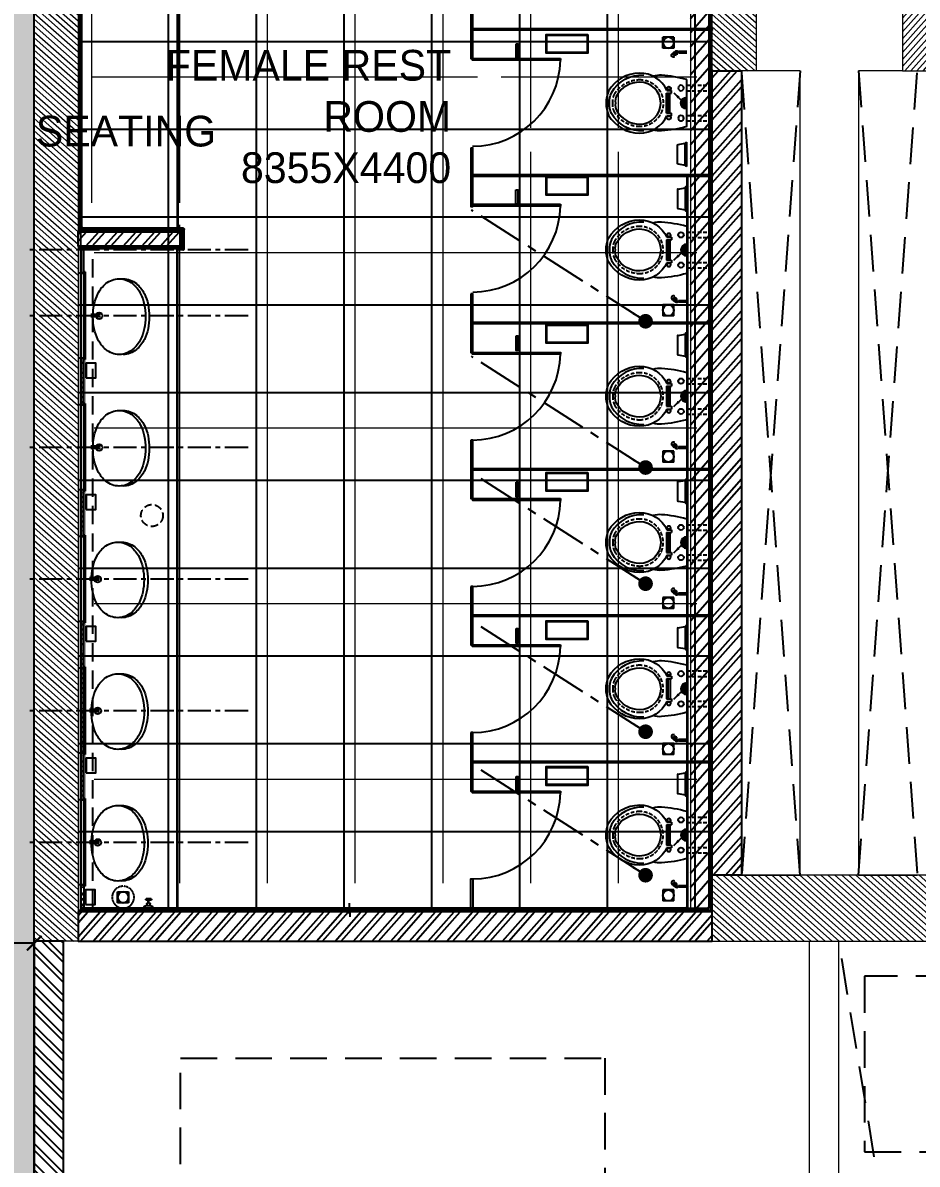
# Model space of a CAD drawing. Header units: millimetres. Extents: x 263321 to 4958806, y 33647 to 987811.
# Drawn here: x 2406674 to 2412787, y 472483 to 480286 of the extents above; entities that cross this region are included whole.
import ezdxf

# ---------------------------------------------------------------- set-up
doc = ezdxf.new("R2010")
doc.units = ezdxf.units.MM
doc.header["$PDMODE"] = 3
for name, pattern in [('( Hidden )', [0.375, 0.25, -0.125]), ('CENTER', [50.8, 31.75, -6.35, 6.35, -6.35]), ('HIDDEN', [0.375, 0.25, -0.125])]:
    doc.linetypes.add(name, pattern=pattern)
for name, color, linetype in [('A-PLAN-CL', 8, 'CENTER'), ('A-PLAN-GRANITE', 5, 'Continuous'), ('A-PLAN-HATCH2', 8, 'Continuous'), ('A-PLAN-HIDDEN', 1, 'HIDDEN'), ('A-PLAN-PLASTER', 67, 'Continuous'), ('A-PLAN-SANITARY FIXTURES', 35, 'Continuous'), ('A-PLAN-SLOPE', 250, 'Continuous'), ('A-PLAN-TILE', 32, 'Continuous'), ('A-PLAN-WALL', 6, 'Continuous'), ('A-PLAN-WALL HATCH', 8, 'Continuous'), ('CH - MAN', 8, 'Continuous'), ('FLOORING TOA', 7, 'Continuous'), ('PARTITION DIM.', 250, 'Continuous'), ('TEXT', 250, 'Continuous'), ('TOA-FC-MODULAR', 7, 'Continuous')]:
    doc.layers.add(name, color=color, linetype=linetype)
for name, color, linetype, lineweight in [('A-PLAN-COLUMN', 3, 'Continuous', 0), ('A-PLAN-RCC-HATCH', 8, 'Continuous', 13), ('A-PLAN-THIN', 251, 'Continuous', 15), ('Base 7th & 9th', 250, 'Continuous', 35), ('FC DIM', 7, 'Continuous', 0), ('SANITARY', 34, 'Continuous', 20), ('TOA-FL-TILE-4', 8, 'Continuous', 5)]:
    doc.layers.add(name, color=color, linetype=linetype, lineweight=lineweight)
doc.styles.add('ARIAL', font='arial.ttf')
doc.styles.get("Standard").update_dxf_attribs({"font": 'arial.ttf'})
doc.styles.add('TEXT @ 150', font='arial.ttf', dxfattribs={"height": 225})
doc.dimstyles.new('DIM @ 150', dxfattribs={"dimtxt": 225, "dimasz": 100, "dimexe": 1, "dimexo": 0, "dimgap": 0.5, "dimtad": 0, "dimdec": 0, "dimzin": 0, "dimdsep": 46, "dimtxsty": 'TEXT @ 150', "dimblk": 'ARCHTICK', "dimcen": -2, "dimclrd": 8, "dimclre": 8, "dimclrt": 7, "dimadec": 0, "dimazin": 0, "dimtfac": 1, "dimtdec": 0, "dimtofl": 0, "dimtmove": 0, "dimatfit": 3, "dimldrblk": 'OPEN90', "dimfxl": 1, "dimtolj": 1, "dimtzin": 0, "dimlwd": -1, "dimlwe": -1, "dimarcsym": 0})
doc.dimstyles.new('DIM40', dxfattribs={"dimtxt": 80, "dimasz": 20, "dimexe": 30, "dimexo": 25, "dimgap": 20, "dimtad": 1, "dimdec": 0, "dimzin": 0, "dimdsep": 46, "dimtxsty": 'Standard', "dimblk1": 'DOT', "dimblk2": 'DOT', "dimsah": 1, "dimcen": 0.09, "dimclrd": 1, "dimclre": 1, "dimclrt": 2, "dimadec": 0, "dimazin": 0, "dimtfac": 1, "dimtdec": 0, "dimtofl": 0, "dimtmove": 0, "dimatfit": 0, "dimldrblk": 'DOT', "dimfxl": 1, "dimtolj": 1, "dimtzin": 0, "dimarcsym": 0})

# ---------------------------------------------------------------- blocks, each defined once
blk = doc.blocks.new('PH')
at = {"layer": 'A-PLAN-SANITARY FIXTURES'}
for points in [[(142.5, 135.5), (142.5, 7.5), (-142.5, 7.5), (-142.5, 135.5)], [(137.5, 130.5), (137.5, 12.5), (-137.5, 12.5), (-137.5, 130.5)]]:
    blk.add_lwpolyline(points, close=True, dxfattribs=at)
blk = doc.blocks.new('AHU-3')
at = {"layer": 'A-PLAN-WALL HATCH'}
h = blk.add_hatch(dxfattribs=at)
h.set_pattern_fill('ANSI32', color=256, scale=10, angle=-90, style=0)
h.set_pattern_definition([(315, (-36049.69, -291334.46), (67.35192, 67.35192), []), (315, (-36049.69, -291379.36), (67.35192, 67.35192), [])])
h.paths.add_polyline_path([(-2549.7, 1790.5), (-2549.7, -2834.5), (-2349.7, -2834.5), (-2349.7, 1790.5)])
at = {"layer": 'A-PLAN-HIDDEN', "ltscale": 1000}
blk.add_line((3800.3, -3384.5), (2950.3, 1790.5), dxfattribs=at)
for points in [[(3725.3, 1549.9), (3125.3, 1549.9), (3125.3, 349.9), (3725.3, 349.9)], [(1350.3, 990.5), (1350.3, -1609.5), (-1549.7, -1609.5), (-1549.7, 990.5)]]:
    blk.add_lwpolyline(points, close=True, dxfattribs=at)
at = {"layer": 'A-PLAN-THIN'}
for p, q in [((2750.3, -2984.5), (2750.3, 1790.5)), ((2950.3, -2984.5), (2950.3, 1790.5))]:
    blk.add_line(p, q, dxfattribs=at)
at = {"layer": 'A-PLAN-WALL'}
blk.add_lwpolyline([(-2549.7, 1790.5), (-2549.7, -2834.5), (-2349.7, -2834.5), (-2349.7, 1790.5), (-2549.7, 1790.5)], dxfattribs=at)
blk = doc.blocks.new('A$C01672F36')
at = {"layer": 'A-PLAN-SANITARY FIXTURES'}
for p, q in [((332.3, 260.9), (398.3, 260.9)), ((332.3, 244.4), (398.3, 244.4))]:
    blk.add_line(p, q, dxfattribs=at)
at = {"layer": 'A-PLAN-SANITARY FIXTURES', "extrusion": (0, 0, -1)}
for centre, major_axis, start_param, end_param in [((225.3, 319.2), (151.5, 151.5), 4.387986, 4.802685), ((251.1, 319.2), (-151.5, 151.5), 5.958782, 6.373481), ((179.5, 374.1), (100.9, 100.9), 4.802685, 5.497787), ((205.4, 374.1), (100.9, 100.9), 4.802685, 5.497787), ((205.4, 374.1), (-100.9, 100.9), 0.785398, 1.4805), ((159.6, 319.2), (151.5, 151.5), 6.192889, 6.607589), ((299, 282.6), (209.7, 209.7), 4.129895, 4.387986), ((324.9, 282.6), (209.7, 209.7), 4.129895, 4.387986), ((85.8, 282.6), (-209.7, 209.7), 1.8952, 2.153291), ((416.4, 258.4), (294.5, 294.5), 3.926991, 4.129895), ((442.3, 258.4), (-294.5, 294.5), 5.497787, 5.700691), ((-31.6, 258.4), (294.5, 294.5), 0.582494, 0.785398), ((416.4, 258.4), (-294.5, 294.5), 5.294883, 5.497787), ((442.3, 258.4), (294.5, 294.5), 3.724087, 3.926991), ((-31.6, 258.4), (294.5, 294.5), 0.785398, 0.988302), ((299, 234.3), (209.7, 209.7), 3.465996, 3.724087), ((324.9, 234.3), (-209.7, 209.7), 5.036792, 5.294883), ((85.8, 234.3), (209.7, 209.7), 0.988302, 1.246393), ((225.3, 197.6), (151.5, 151.5), 3.051297, 3.465996), ((251.1, 197.6), (151.5, 151.5), 3.051297, 3.465996), ((159.6, 197.6), (-151.5, 151.5), 2.817189, 3.231889), ((179.5, 142.7), (100.9, 100.9), 2.356194, 3.051297), ((205.4, 142.7), (100.9, 100.9), 2.356194, 3.051297), ((179.5, 142.7), (-100.9, 100.9), 3.836216, 3.926991), ((205.4, 142.7), (-100.9, 100.9), 3.231889, 3.926991)]:
    blk.add_ellipse(centre, major_axis=major_axis, ratio=1, start_param=start_param, end_param=end_param, dxfattribs=at)
at = {"layer": 'A-PLAN-SANITARY FIXTURES'}
blk.add_ellipse((342.6, 252.7), major_axis=(-16, 16), ratio=1, dxfattribs=at)
blk = doc.blocks.new('MIR')
at = {"layer": 'A-PLAN-SANITARY FIXTURES'}
for p, q in [((-8, 590), (-48, 590)), ((-28, 10), (-28, 590)), ((-8, 10), (-48, 10))]:
    blk.add_line(p, q, dxfattribs=at)
at = {"layer": 'A-PLAN-SANITARY FIXTURES', "color": 86, "ltscale": 3}
for p, q in [((0, 600), (-8, 600)), ((-8, 600), (-8, 0)), ((0, 600), (0, 0)), ((0, 0), (-8, 0))]:
    blk.add_line(p, q, dxfattribs=at)
blk = doc.blocks.new('FT')
at = {"layer": 'A-PLAN-SANITARY FIXTURES'}
for p, q in [((37.5, 37.5), (-37.5, 37.5)), ((-37.5, 37.5), (-37.5, -37.5)), ((37.5, -37.5), (37.5, 37.5)), ((-37.5, -37.5), (37.5, -37.5))]:
    blk.add_line(p, q, dxfattribs=at)
at = {"layer": 'A-PLAN-SANITARY FIXTURES', "color": 1, "linetype": 'HIDDEN'}
blk.add_circle((0, 0), 75, dxfattribs=at)
at = {"layer": 'A-PLAN-SANITARY FIXTURES'}
blk.add_circle((0, 0), 37.5, dxfattribs=at)
blk = doc.blocks.new('A$C086B7908')
at = {"layer": 'A-PLAN-SANITARY FIXTURES'}
for p, q in [((0, 30), (4.8, 30)), ((0, -30), (0, 30)), ((16.8, 18), (16.8, -18)), ((16.8, 12), (26.4, 12)), ((38.1, 2.4), (55.7, 2.4)), ((38.4, 0), (38.4, 0)), ((55.7, 18.5), (55.7, -14.9)), ((62.9, 18.5), (62.9, -14.9)), ((4.8, -30), (0, -30)), ((26.4, -12), (16.8, -12)), ((38.1, -2.4), (55.7, -2.4))]:
    blk.add_line(p, q, dxfattribs=at)
for centre, radius, start, end in [((4.8, 18), 12, 0, 90), ((26.4, 0), 12, 0, 90), ((26.4, 0), 12, 270, 0), ((59.3, 18.5), 3.6, 0, 180), ((4.8, -18), 12, 270, 0), ((59.3, -14.9), 3.6, 180, 0)]:
    blk.add_arc(centre, radius, start, end, dxfattribs=at)
blk = doc.blocks.new('WC')
at = {"layer": 'A-PLAN-SANITARY FIXTURES', "color": 35}
for p, q in [((-64, 411.3), (-64, 288.3)), ((-59, 416.3), (-10, 424.7)), ((-10, 424.7), (-10, 274.8)), ((0, 433.3), (0, 266.3)), ((-59, 283.3), (-10, 274.8)), ((-162.6, -375), (-162.6, -450)), ((-87.6, -375), (-162.6, -375)), ((-87.6, -450), (-87.6, -375)), ((-56.5, -355), (-56.4, -344.5)), ((-56.5, -355), (0, -355)), ((-56.4, -344.5), (0, -344.5)), ((-87.6, -450), (-162.6, -450))]:
    blk.add_line(p, q, dxfattribs=at)
at = {"layer": 'A-PLAN-SANITARY FIXTURES'}
for p, q in [((0, 160.7), (0, -160.7)), ((-135.4, 87.3), (-103.3, 87.3)), ((-110.5, 92.1), (-134.3, 92.1)), ((-103.3, 87.3), (-103.3, 68.9)), ((-137.8, 68.9), (-103.3, 68.9)), ((-137.8, 68.9), (-137.8, -68.9)), ((-129.5, 68.9), (-129.5, -68.9)), ((-114.4, 68.9), (-114.4, -68.9)), ((-137.8, -68.9), (-103.3, -68.9)), ((-103.3, -68.9), (-103.3, -87.3)), ((-87.6, -70.4), (-20, -2.9)), ((-135.4, -87.3), (-103.3, -87.3)), ((-110.5, -92.1), (-134.3, -92.1))]:
    blk.add_line(p, q, dxfattribs=at)
at = {"layer": 'A-PLAN-SANITARY FIXTURES', "linetype": 'HIDDEN', "ltscale": 100}
for p, q in [((0, 121.7), (160.7, 121.7)), ((0, 85), (160.7, 85)), ((160.7, 121.7), (160.7, 85)), ((0, -85), (160.7, -85)), ((0, -121.7), (160.7, -121.7)), ((160.7, -85), (160.7, -121.7))]:
    blk.add_line(p, q, dxfattribs=at)
at = {"layer": 'A-PLAN-SANITARY FIXTURES'}
for points in [[(-550, 0, -0.12736), (-533.6, 81.5, -0.267926), (-321.6, 205.5, -0.291082), (-135.4, 87.3, -0.267926)], [(-292.7, 190, 0.282395), (-514.3, 71.3, 0.128205), (-528.2, 0, 0.128205), (-514.3, -71.3, 0.282395), (-292.7, -192.4)], [(0, 160.7, 0.051675), (-171.6, 190, 0.105989), (-229.1, 183.6, 0.06337)], [(-135.4, -87.3, -0.291082), (-321.6, -205.5, -0.267926), (-533.6, -81.5, -0.12736), (-550, 0, -0.12736)], [(0, -160.7, -0.051675), (-171.6, -190, -0.105989), (-229.1, -183.6, -0.06337)]]:
    blk.add_lwpolyline(points, format="xyb", dxfattribs=at)
at = {"layer": 'A-PLAN-SANITARY FIXTURES', "linetype": 'HIDDEN', "ltscale": 100}
blk.add_lwpolyline([(-505.2, 0, -0.129476), (-493.9, 60.6, -0.265771), (-321.5, 160.7, -1), (-321.5, -160.7, -0.265771), (-493.9, -60.6, -0.129476)], format="xyb", close=True, dxfattribs=at)
at = {"layer": 'A-PLAN-SANITARY FIXTURES'}
blk.add_lwpolyline([(-487.9, 0, -0.130858), (-478.6, 52.6, -0.264614), (-321.4, 143.5, -0.999609), (-321.4, -143.5, -0.264614), (-478.6, -52.6, -0.130858)], format="xyb", close=True, dxfattribs=at)
at = {"layer": 'A-PLAN-SANITARY FIXTURES', "const_width": 40}
blk.add_lwpolyline([(0, 20, 1), (0, -20, 1)], format="xyb", dxfattribs=at)
at = {"layer": 'A-PLAN-SANITARY FIXTURES'}
for centre in [(-39.3, 103.3), (-39.3, -103.3)]:
    blk.add_circle(centre, 18.4, dxfattribs=at)
at = {"layer": 'A-PLAN-SANITARY FIXTURES', "color": 35}
blk.add_circle((-125.1, -412.5), 37.5, dxfattribs=at)
for centre, radius, start, end in [((-59, 411.3), 5, 90, 180), ((0, 423.3), 10, 90.01201, 171.46923), ((-59, 288.3), 5, 180, 270), ((0, 276.3), 10, 188.53077, 269.98799), ((-90.9, -327.2), 13.4, 59.03852, 15.49678), ((-80.1, -336.9), 13.4, 80.60332, 25.70351), ((-69.4, -344.4), 13.4, 84.22203, 337.48366)]:
    blk.add_arc(centre, radius, start, end, dxfattribs=at)
at = {"layer": 'A-PLAN-SANITARY FIXTURES'}
for centre, radius, start, end in [((-122.4, 99), 13.8, 329.83099, 210.16901), ((0, 0), 40, 90.03581, 269.96419), ((-122.4, -99), 13.8, 149.83099, 30.16901)]:
    blk.add_arc(centre, radius, start, end, dxfattribs=at)
blk.add_solid([(-62.5, -31.2), (-48.4, -45.3), (-87.6, -70.4)], dxfattribs=at)
blk = doc.blocks.new('3')
at = {"layer": 'A-PLAN-SANITARY FIXTURES'}
blk.add_lwpolyline([(6494549.2, -2162401.7), (6494537.2, -2162401.7), (6494537.2, -2161801.7), (6494549.2, -2161801.7)], close=True, dxfattribs=at)
blk.add_arc((6494550.6, -2161800.4), 601.4, 180.11961, 268.72294, dxfattribs=at)
blk = doc.blocks.new('_DOT')
at = {"color": 0, "linetype": 'ByBlock'}
blk.add_line((-0.5, 0), (-1, 0), dxfattribs=at)
at = {"color": 0, "linetype": 'ByBlock', "const_width": 0.5}
blk.add_lwpolyline([(-0.25, 0, 1), (0.25, 0, 1)], format="xyb", close=True, dxfattribs=at)
blk = doc.blocks.new('_ArchTick')
at = {"color": 0, "linetype": 'ByBlock', "const_width": 0.15}
blk.add_lwpolyline([(-0.5, -0.5), (0.5, 0.5)], dxfattribs=at)
blk = doc.blocks.new('*D657')
at = {"layer": 'Defpoints', "color": 0, "transparency": 16777216}
for p in [(2404951.6, 474008.1), (2404951.6, 473994.7), (2406751.6, 474008.1)]:
    blk.add_point(p, dxfattribs=at)
at = {"layer": 'PARTITION DIM.', "color": 8, "transparency": 16777216}
for p, q in [((2404951.6, 474008.1), (2404951.6, 473993.7)), ((2404951.6, 473994.7), (2405490, 473994.7)), ((2406751.6, 473994.7), (2406213.2, 473994.7)), ((2406751.6, 474008.1), (2406751.6, 473993.7))]:
    blk.add_line(p, q, dxfattribs=at)
at = {"layer": 'PARTITION DIM.', "color": 8, "transparency": 16777216, "xscale": 100, "yscale": 100, "zscale": 100, "rotation": 180}
blk.add_blockref('_ArchTick', (2404951.6, 473994.7), dxfattribs=at)
at = {"layer": 'PARTITION DIM.', "color": 8, "transparency": 16777216, "xscale": 100, "yscale": 100, "zscale": 100}
blk.add_blockref('_ArchTick', (2406751.6, 473994.7), dxfattribs=at)
at = {"layer": 'PARTITION DIM.', "color": 7, "transparency": 16777216, "insert": (2405851.6, 473994.7), "char_height": 250, "attachment_point": 5}
blk.add_mtext('\\A1;1800', dxfattribs=at)
blk = doc.blocks.new('_Open90')
at = {"color": 0, "linetype": 'ByBlock'}
for p, q in [((0, 0), (-1, 0)), ((-0.5, 0.5), (0, 0)), ((0, 0), (-0.5, -0.5))]:
    blk.add_line(p, q, dxfattribs=at)

msp = doc.modelspace()

# ---------------------------------------------------------------- hatches: boundary and pattern name
at = {"layer": 'A-PLAN-GRANITE'}
h = msp.add_hatch(dxfattribs=at)
h.set_pattern_fill('ANSI33', color=256, scale=200, angle=273.47308, style=0)
h.set_pattern_definition([(318.473079, (3083616.814, 1041346.87), (33.1485942, 37.4322148), []), (318.473079, (3083618.956, 1041311.58), (33.1485942, 37.4322148), [25, -12.5])])
h.paths.add_polyline_path([(2407071.6, 477674.1), (2407091.6, 477674.1), (2407091.6, 477994.1), (2407071.6, 477994.1)])
h = msp.add_hatch(dxfattribs=at)
h.set_pattern_fill('ANSI33', color=256, scale=200, angle=273.47308, style=0)
h.set_pattern_definition([(318.473079, (3083671.336, 1040448.52), (33.1485942, 37.4322148), []), (318.473079, (3083673.48, 1040413.23), (33.1485942, 37.4322148), [25, -12.5])])
h.paths.add_polyline_path([(2407071.6, 476774.1), (2407091.6, 476774.1), (2407091.6, 477094.1), (2407071.6, 477094.1)])
h = msp.add_hatch(dxfattribs=at)
h.set_pattern_fill('ANSI33', color=256, scale=200, angle=273.47308, style=0)
h.set_pattern_definition([(318.473079, (3083787.224, 1038539.035), (33.1485942, 37.4322148), []), (318.473079, (3083789.366, 1038503.745), (33.1485942, 37.4322148), [25, -12.5])])
h.paths.add_polyline_path([(2407071.6, 474973.1), (2407091.6, 474973.1), (2407091.6, 476193.1), (2407071.6, 476193.1)])
h = msp.add_hatch(dxfattribs=at)
h.set_pattern_fill('ANSI33', color=256, scale=200, angle=273.47308, style=0)
h.set_pattern_definition([(228.473079, (3057977.57, 1037084.827), (-37.4322148, 33.1485942), []), (228.473079, (3057979.71, 1037049.537), (-37.4322148, 33.1485942), [25, -12.5])])
h.paths.add_polyline_path([(2407091.6, 474233.1), (2407071.6, 474233.1), (2407071.6, 474393.1), (2407091.6, 474393.1)])
at = {"layer": 'A-PLAN-HATCH2'}
h = msp.add_hatch(dxfattribs=at)
h.set_pattern_fill('ANSI31', color=256, scale=20, angle=-86.52692, style=0)
h.set_pattern_definition([(228.473079, (2723758.96, 697215.214), (-47.538913, 42.098715), [])])
h.paths.add_polyline_path([(2411386.6, 474208.1), (2411386.6, 481258.1), (2411236.6, 481258.1), (2411236.6, 474208.1)])
at = {"layer": 'A-PLAN-RCC-HATCH'}
h = msp.add_hatch(dxfattribs=at)
h.set_pattern_fill('ANSI31', color=256, scale=10, angle=93.47308, style=0)
h.set_pattern_definition([(138.473079, (2219731.536, 119408.15), (-21.0493573, -23.7694564), [])])
h.paths.add_polyline_path([(2407051.6, 474008.1), (2406751.6, 474008.1), (2406751.6, 483958.1), (2407051.6, 483958.1)])
h = msp.add_hatch(dxfattribs=at)
h.set_pattern_fill('ANSI31', color=256, scale=250, angle=93.47308, style=0)
h.set_pattern_definition([(138.473079, (2863239.39, 531221.337), (-20.7178714, -23.3951343), [])])
h.paths.add_polyline_path([(2411686.6, 481458.1), (2411686.6, 479958.1), (2411386.6, 479958.1), (2411386.6, 481458.1)])
h = msp.add_hatch(dxfattribs=at)
h.set_pattern_fill('ANSI31', color=256, scale=250, angle=93.47308, style=0)
h.set_pattern_definition([(48.473079, (2008734.834, 479360.592), (23.3951343, -20.7178714), [])])
h.paths.add_polyline_path([(2412686.6, 481458.1), (2412686.6, 479958.1), (2412986.6, 479958.1), (2412986.6, 481458.1)])
h = msp.add_hatch(dxfattribs=at)
h.set_pattern_fill('ANSI31', color=256, scale=10, angle=93.47308, style=0)
h.set_pattern_definition([(138.473079, (2212964.515, 243525.3), (-21.0493573, -23.7694564), [])])
h.paths.add_polyline_path([(2411386.6, 474008.1), (2412986.6, 474008.1), (2412986.6, 474458.1), (2411386.6, 474458.1)])
at = {"layer": 'A-PLAN-WALL HATCH'}
h = msp.add_hatch(dxfattribs=at)
h.set_pattern_fill('ANSI32', color=256, scale=10, angle=-86.52692, style=0)
h.set_pattern_definition([(228.47308, (2723758.96, 697215.21), (-71.30837, 63.148072), []), (228.47308, (2723761.68, 697170.39), (-71.30837, 63.148072), [])])
h.paths.add_polyline_path([(2411386.6, 474458.1), (2411386.6, 479958.1), (2411586.6, 479958.1), (2411586.6, 474458.1)])
h = msp.add_hatch(dxfattribs=at)
h.set_pattern_fill('ANSI32', color=256, scale=10, angle=-86.52692, style=0)
h.set_pattern_definition([(228.473079, (3360040.23, 1293067.08), (-71.308369, 63.148072), []), (228.473079, (3360042.95, 1293022.26), (-71.308369, 63.148072), [])])
h.paths.add_polyline_path([(2407051.6, 478758.1), (2407051.6, 478858.1), (2407751.6, 478858.1), (2407751.6, 478758.1)])
h = msp.add_hatch(dxfattribs=at)
h.set_pattern_fill('ANSI32', color=256, scale=10, angle=-86.52692, style=0)
h.set_pattern_definition([(228.473079, (2697538.85, 139881.1), (-71.30837, 63.148072), []), (228.473079, (2697541.57, 139836.28), (-71.30837, 63.148072), [])])
h.paths.add_polyline_path([(2411386.6, 474208.1), (2407051.6, 474208.1), (2407051.6, 474008.1), (2411386.6, 474008.1)])
at = {"layer": 'FLOORING TOA', "true_color": 0xc7c8ca}
h = msp.add_hatch(dxfattribs=at)
h.set_pattern_fill('EARTH', color=9, scale=120)
edge = h.paths.add_edge_path()
edge.add_line((2399150.3, 470683.1), (2406751.6, 470683.1))
edge.add_line((2406751.6, 470683.1), (2406751.6, 489283.1))
edge.add_line((2406751.6, 489283.1), (2406777, 491421.9))
edge.add_line((2406777, 491421.9), (2410711.6, 491383.1))
edge.add_line((2410711.6, 491383.1), (2410711.6, 490662.8))
edge.add_line((2410711.6, 490662.8), (2412251.6, 490662.8))
edge.add_line((2412251.6, 490662.8), (2412251.6, 491383.1))
edge.add_line((2412251.6, 491383.1), (2413501.6, 491383.1))
edge.add_line((2413501.6, 491383.1), (2413501.6, 490641.9))
edge.add_line((2413501.6, 490641.9), (2414541.6, 490641.9))
edge.add_line((2414541.6, 490641.9), (2414541.6, 491383.1))
edge.add_line((2414541.6, 491383.1), (2419059.8, 491383.1))
edge.add_line((2419059.8, 491383.1), (2419290.9, 492883.1))
edge.add_line((2419290.9, 492883.1), (2413191.6, 492883.1))
edge.add_line((2413191.6, 492883.1), (2413191.6, 495458.2))
edge.add_line((2413191.6, 495458.2), (2416206.2, 495458.2))
edge.add_line((2416206.2, 495458.2), (2416206.2, 496558.2))
edge.add_line((2416206.2, 496558.2), (2413191.6, 496558.2))
edge.add_line((2413191.6, 496558.2), (2413191.6, 498963.1))
edge.add_line((2413191.6, 498963.1), (2411651.6, 498963.1))
edge.add_line((2411651.6, 498963.1), (2411651.6, 492883.1))
edge.add_line((2411651.6, 492883.1), (2404451.6, 492883.1))
edge.add_line((2404451.6, 492883.1), (2404452.6, 502283.1))
edge.add_line((2404452.6, 502283.1), (2402951.6, 502283.1))
edge.add_line((2402951.6, 502283.1), (2402951.4, 497183.5))
edge.add_line((2402951.4, 497183.5), (2402951.6, 497133.1))
edge.add_line((2402951.6, 497133.1), (2399951.6, 497133.1))
edge.add_line((2399951.6, 497133.1), (2399951.6, 505326.9))
edge.add_arc((2397396.4, -38564.5), 543897.4, 89.730828, 95.307778)
edge.add_line((2347082.8, 503000.8), (2347082.9, 472483.1))
edge.add_line((2347082.9, 472483.1), (2343851.6, 472483.1))
edge.add_line((2343851.6, 472483.1), (2343851.6, 458383.2))
edge.add_line((2343851.6, 458383.2), (2354252.4, 458383.2))
edge.add_line((2354252.4, 458383.2), (2354252.7, 455753.4))
edge.add_arc((2374151.3, 141679.3), 314703.8, 88.069715, 93.625218, ccw=False)
edge.add_line((2384751.6, 456204.5), (2384751.6, 459200.3))
edge.add_line((2384751.6, 459200.3), (2394751.8, 459200.3))
edge.add_line((2394751.8, 459200.3), (2394749.6, 457484.3))
edge.add_line((2394749.6, 457484.3), (2395751.6, 457483.1))
edge.add_line((2395751.6, 457483.1), (2395751.6, 458383.1))
edge.add_line((2395751.6, 458383.1), (2396651.6, 458383.1))
edge.add_line((2396651.6, 458383.1), (2396651.6, 459197.4))
edge.add_line((2396651.6, 459197.4), (2399811.2, 459198))
edge.add_line((2399811.2, 459198), (2399811.2, 460833.1))
edge.add_line((2399811.2, 460833.1), (2398551.6, 460833.1))
edge.add_line((2398551.6, 460833.1), (2398551.6, 466883.1))
edge.add_line((2398551.6, 466883.1), (2403551.7, 466883.1))
edge.add_line((2403551.7, 466883.1), (2403551.7, 465533.1))
edge.add_line((2403551.7, 465533.1), (2407851.7, 465533.1))
edge.add_line((2407851.7, 465533.1), (2407851.7, 460783.1))
edge.add_line((2407851.7, 460783.1), (2409491.6, 460783.1))
edge.add_line((2409491.6, 460783.1), (2409496.3, 466883.1))
edge.add_line((2409496.3, 466883.1), (2415285.8, 466883.1))
edge.add_line((2415285.8, 466883.1), (2415516.9, 468383.1))
edge.add_line((2415516.9, 468383.1), (2399151.6, 468383.1))
edge.add_arc((2399151.6, 468983.1), 600, 180.00022, 269.99765, ccw=False)
edge.add_line((2398551.6, 468983.1), (2398551.6, 470083.1))
edge.add_arc((2399151.6, 470083.1), 600, 90.12503, 179.99987, ccw=False)
edge = h.paths.add_edge_path(flags=16)
edge.add_line((2350804.3, 495933.1), (2349254.3, 495933.1))
edge.add_arc((2349254.3, 495533.1), 400, 90.00028, 179.78887)
edge.add_line((2348854.3, 495534.5), (2348854.3, 492844.4))
edge.add_line((2348854.3, 492844.4), (2350804.3, 492844.4))
edge.add_line((2350804.3, 492844.4), (2350804.3, 495933.1))
h.paths.add_polyline_path([(2380451.6, 495933.1), (2394411.6, 495933.1), (2394411.6, 489283.1), (2388129.7, 489289.9), (2388129.7, 487283.1), (2379984.7, 487283), (2379984.7, 489283.1), (2380551.6, 489283.1)], flags=16)
edge = h.paths.add_edge_path(flags=16)
edge.add_line((2404951.6, 487283.1), (2348951.6, 487283.1))
edge.add_arc((2348951.6, 486983.1), 300, 90, 179.99701)
edge.add_line((2348651.6, 486983.1), (2348650.9, 472483.1))
edge.add_line((2348650.9, 472483.1), (2404951.6, 472483.1))
edge.add_line((2404951.6, 472483.1), (2404951.6, 487283.1))
h.paths.add_polyline_path([(2396751.6, 460833.1), (2396751.6, 464283.1)], flags=16)
at = {"layer": 'SANITARY'}
h = msp.add_hatch(color=5, dxfattribs=at)
h.dxf.hatch_style = 1
h.paths.add_polyline_path([(2407091.6, 478584.1), (2407091.6, 474383.1), (2407071.6, 474383.1), (2407071.6, 478584.1)])
h.paths.add_polyline_path([(2407099.6, 474383.1), (2407099.6, 478584.1), (2407091.6, 478584.1), (2407091.6, 474383.1)])
at = {"layer": 'TOA-FC-MODULAR'}
h = msp.add_hatch(dxfattribs=at)
h.set_pattern_fill('_USER', color=252, scale=600, angle=270, double=1, pattern_type=0)
h.set_pattern_definition([(270, (2407070, 485558.06), (600, -1e-13), []), (0, (2407070, 485558.06), (0, 600), [])])
h.paths.add_polyline_path([(2407051.6, 483958.1), (2407051.6, 474218.1), (2411376.6, 474218.1), (2411376.6, 481248.1), (2409076.6, 481248.1), (2409076.6, 482178.1), (2408101.6, 482178.1), (2408101.6, 482388.1), (2409086.6, 482388.1), (2409086.6, 483958.1), (2412686.6, 483958.1), (2412686.7, 485557.9), (2407071.4, 485558.1)])
at = {"layer": 'TOA-FL-TILE-4'}
h = msp.add_hatch(dxfattribs=at)
h.set_pattern_fill('_USER', color=253, scale=600, angle=90, pattern_type=0)
h.set_pattern_definition([(90, (2407146, 482315.15), (-600, 4e-14), [])])
edge = h.paths.add_edge_path()
edge.add_line((2407146, 482315.2), (2409131, 482315.2))
edge.add_line((2409131, 482315.2), (2409131, 481414.7))
edge.add_arc((2409140.7, 481414.7), 9.75, 180, 271.45045)
edge.add_line((2409141, 481404.9), (2409781, 481404.7))
edge.add_line((2409781, 481404.7), (2409781, 481303.2))
edge.add_line((2409781, 481303.2), (2409944, 481303.2))
edge.add_line((2409944, 481303.2), (2409944, 481404.8))
edge.add_line((2409944, 481404.8), (2411281, 481405.2))
edge.add_line((2411281, 481405.2), (2411281, 479567.6))
edge.add_line((2411281, 479567.6), (2409944, 479567.6))
edge.add_line((2409944, 479567.6), (2409944, 480702.2))
edge.add_line((2409944, 480702.2), (2409781, 480702.2))
edge.add_line((2409781, 480702.2), (2409781, 479403.7))
edge.add_line((2409781, 479403.7), (2411281, 479403.7))
edge.add_line((2411281, 479403.7), (2411281, 474405.2))
edge.add_line((2411281, 474405.2), (2407161, 474405.2))
edge.add_line((2407161, 474405.2), (2407161, 478905.2))
edge.add_line((2407161, 478905.2), (2407836, 478905.2))
edge.add_arc((2407836, 478915.2), 10, 270, 360)
edge.add_line((2407846, 478915.2), (2407846, 479045.2))
edge.add_arc((2407836, 479045.2), 10, 360, 450)
edge.add_line((2407836, 479055.2), (2407146, 479055.2))
edge.add_line((2407146, 479055.2), (2407146, 480599.9))
edge.add_line((2407146, 480599.9), (2407836, 480599.9))
edge.add_arc((2407836, 480609.9), 10, 270, 360)
edge.add_line((2407846, 480609.9), (2407846, 480739.9))
edge.add_arc((2407836.2, 480739.9), 9.75, 0, 91.45045)
edge.add_line((2407836, 480749.6), (2407146, 480749.6))
edge.add_line((2407146, 480749.6), (2407146, 482315.2))
h = msp.add_hatch(dxfattribs=at)
h.set_pattern_fill('_USER', color=253, scale=1200, pattern_type=0)
h.set_pattern_definition([(0, (2407146, 482315.2), (0, 1200), [])])
edge = h.paths.add_edge_path()
edge.add_line((2407146, 482315.2), (2409131, 482315.2))
edge.add_line((2409131, 482315.2), (2409131, 481414.7))
edge.add_arc((2409140.7, 481414.7), 9.75, 180, 271.45045)
edge.add_line((2409141, 481404.9), (2409781, 481404.7))
edge.add_line((2409781, 481404.7), (2409781, 481303.2))
edge.add_line((2409781, 481303.2), (2409944, 481303.2))
edge.add_line((2409944, 481303.2), (2409944, 481404.8))
edge.add_line((2409944, 481404.8), (2411281, 481405.2))
edge.add_line((2411281, 481405.2), (2411281, 479567.6))
edge.add_line((2411281, 479567.6), (2409944, 479567.6))
edge.add_line((2409944, 479567.6), (2409944, 480702.2))
edge.add_line((2409944, 480702.2), (2409781, 480702.2))
edge.add_line((2409781, 480702.2), (2409781, 479403.7))
edge.add_line((2409781, 479403.7), (2411281, 479403.7))
edge.add_line((2411281, 479403.7), (2411281, 474405.2))
edge.add_line((2411281, 474405.2), (2407161, 474405.2))
edge.add_line((2407161, 474405.2), (2407161, 478905.2))
edge.add_line((2407161, 478905.2), (2407836, 478905.2))
edge.add_arc((2407836, 478915.2), 10, 270, 360)
edge.add_line((2407846, 478915.2), (2407846, 479045.2))
edge.add_arc((2407836, 479045.2), 10, 360, 450)
edge.add_line((2407836, 479055.2), (2407146, 479055.2))
edge.add_line((2407146, 479055.2), (2407146, 480599.9))
edge.add_line((2407146, 480599.9), (2407836, 480599.9))
edge.add_arc((2407836, 480609.9), 10, 270, 360)
edge.add_line((2407846, 480609.9), (2407846, 480739.9))
edge.add_arc((2407836.2, 480739.9), 9.75, 0, 91.45045)
edge.add_line((2407836, 480749.6), (2407146, 480749.6))
edge.add_line((2407146, 480749.6), (2407146, 482315.2))

# ---------------------------------------------------------------- linework, layer by layer
at = {"elevation": 0}
msp.add_lwpolyline([(2408903.4, 474267.7), (2408903.4, 474221.5), (2408919.7, 474221.5), (2408894.7, 474203.4), (2408907.9, 474203.4), (2408907.9, 474174.6)], dxfattribs=at)
at = {"layer": 'A-PLAN-CL', "linetype": 'CENTER', "ltscale": 5}
for p, q in [((2408213.4, 478733.1), (2406722.1, 478733.1)), ((2408213.4, 478283.1), (2406722.1, 478283.1)), ((2408213.4, 477383.1), (2406722.1, 477383.1)), ((2408213.4, 476483.1), (2406722.1, 476483.1)), ((2408213.4, 475583.1), (2406722.1, 475583.1)), ((2408213.4, 474683.1), (2406722.1, 474683.1))]:
    msp.add_line(p, q, dxfattribs=at)
at = {"layer": 'A-PLAN-COLUMN', "elevation": 0}
msp.add_lwpolyline([(2407051.6, 474008.1), (2406751.6, 474008.1), (2406751.6, 483958.1), (2407051.6, 483958.1), (2407051.6, 474008.1)], dxfattribs=at)
for points in [[(2411686.6, 481458.1), (2411686.6, 479958.1), (2411386.6, 479958.1), (2411386.6, 481458.1)], [(2412686.6, 481458.1), (2412686.6, 479958.1), (2412986.6, 479958.1), (2412986.6, 481458.1)], [(2411386.6, 474008.1), (2412986.6, 474008.1), (2412986.6, 474458.1), (2411386.6, 474458.1)]]:
    msp.add_lwpolyline(points, close=True, dxfattribs=at)
at = {"layer": 'A-PLAN-GRANITE', "lineweight": -3, "ltscale": 3, "elevation": 0}
for points in [[(2407071.6, 478574.1), (2407091.6, 478574.1), (2407091.6, 478748.1), (2407071.6, 478748.1)], [(2407071.6, 477674.1), (2407091.6, 477674.1), (2407091.6, 477994.1), (2407071.6, 477994.1)], [(2407071.6, 476774.1), (2407091.6, 476774.1), (2407091.6, 477094.1), (2407071.6, 477094.1)], [(2407071.6, 474973.1), (2407091.6, 474973.1), (2407091.6, 476193.1), (2407071.6, 476193.1)], [(2407091.6, 474233.1), (2407071.6, 474233.1), (2407071.6, 474393.1), (2407091.6, 474393.1)]]:
    msp.add_lwpolyline(points, close=True, dxfattribs=at)
at = {"layer": 'A-PLAN-HIDDEN', "ltscale": 1000}
for p, q in [((2411986.6, 474458.1), (2411586.6, 479958.1)), ((2411986.6, 479958.1), (2411586.6, 474458.1)), ((2412386.6, 474458.1), (2412786.6, 479958.1)), ((2412386.6, 479958.1), (2412786.6, 474458.1))]:
    msp.add_line(p, q, dxfattribs=at)
at = {"layer": 'A-PLAN-HIDDEN', "ltscale": 500, "elevation": 0}
msp.add_lwpolyline([(2407151.6, 474233.1), (2407151.6, 478758.1)], dxfattribs=at)
at = {"layer": 'A-PLAN-PLASTER'}
msp.add_line((2408903.4, 474218.1), (2407051.6, 474218.1), dxfattribs=at)
at = {"layer": 'A-PLAN-PLASTER', "elevation": 0}
for points in [[(2407051.6, 478748.1), (2407761.6, 478748.1), (2407761.6, 478868.1), (2407061.6, 478868.1), (2407061.6, 480442.8), (2407761.6, 480442.8), (2407761.6, 480562.8), (2407061.6, 480562.8), (2407061.6, 482143.1)], [(2408091.6, 482178.1), (2409076.6, 482178.1), (2409076.6, 481248.1), (2411376.6, 481248.1), (2411376.6, 474218.1), (2408903.4, 474218.1)], [(2411226.6, 474218.1), (2411376.6, 474218.1)]]:
    msp.add_lwpolyline(points, dxfattribs=at)
at = {"layer": 'A-PLAN-SANITARY FIXTURES', "elevation": 0}
for points in [[(2409736.6, 480442.2), (2409736.6, 480042.2), (2409748.6, 480042.2), (2409748.6, 480442.2), (2409736.6, 480442.1)], [(2409736.6, 479430.2), (2409736.6, 479030.2), (2409748.6, 479030.2), (2409748.6, 479430.2), (2409736.6, 479430.1)], [(2409736.6, 479232.1), (2409736.6, 479033.2), (2409748.6, 479033.2), (2409748.6, 479231.6), (2409736.6, 479231.6)], [(2409736.6, 478433.2), (2409736.6, 478033.2), (2409748.6, 478033.2), (2409748.6, 478433.2), (2409736.6, 478433.1)], [(2409736.6, 477433.2), (2409736.6, 477033.2), (2409748.6, 477033.2), (2409748.6, 477433.2), (2409736.6, 477433.1)], [(2409736.8, 476433.2), (2409736.8, 476033.2), (2409748.8, 476033.2), (2409748.8, 476433.2), (2409736.8, 476433.1)], [(2409736.6, 475433.2), (2409736.6, 475033.2), (2409748.6, 475033.2), (2409748.6, 475433.2), (2409736.6, 475433.2)], [(2409736.6, 474233.1), (2409736.6, 474433.3), (2409748.6, 474433.3), (2409748.6, 474233.1)]]:
    msp.add_lwpolyline(points, dxfattribs=at)
at = {"layer": 'A-PLAN-SANITARY FIXTURES', "color": 35, "elevation": 0}
for points in [[(2409748.6, 480236.1), (2409748.6, 480248.1), (2411386.6, 480248.1), (2411386.6, 480236.1)], [(2409748.6, 479236), (2409748.6, 479248), (2411386.6, 479248), (2411386.6, 479236)], [(2409748.6, 478227.1), (2409748.6, 478239.1), (2411386.6, 478239.1), (2411386.6, 478227.1)], [(2407106.6, 477859.1), (2407173.6, 477859.1), (2407173.6, 477959.1), (2407106.6, 477959.1)], [(2409748.6, 477227.1), (2409748.6, 477239.1), (2411386.6, 477239.1), (2411386.6, 477227.1)], [(2407106.6, 476959.1), (2407173.6, 476959.1), (2407173.6, 477059.1), (2407106.6, 477059.1)], [(2409748.7, 476227.1), (2409748.7, 476239.1), (2411386.8, 476239.1), (2411386.8, 476227.1)], [(2407106.6, 476058.1), (2407173.6, 476058.1), (2407173.6, 476158.1), (2407106.6, 476158.1)], [(2407106.6, 475158.1), (2407173.6, 475158.1), (2407173.6, 475258.1), (2407106.6, 475258.1)], [(2409748.6, 475227.1), (2409748.6, 475239.1), (2411386.6, 475239.1), (2411386.6, 475227.1)], [(2407101.6, 474258.1), (2407168.6, 474258.1), (2407168.6, 474358.1), (2407101.6, 474358.1)]]:
    msp.add_lwpolyline(points, close=True, dxfattribs=at)
at = {"layer": 'A-PLAN-SANITARY FIXTURES', "elevation": 0}
for points in [[(2410044.9, 480142.2), (2410056.9, 480142.2), (2410056.9, 480042.2), (2410044.9, 480042.2)], [(2410044.7, 479145.2), (2410056.7, 479145.2), (2410056.7, 479045.2), (2410044.7, 479045.2)], [(2410044.9, 478145.2), (2410056.9, 478145.2), (2410056.9, 478045.2), (2410044.9, 478045.2)], [(2410045.1, 477145.2), (2410057.1, 477145.2), (2410057.1, 477045.2), (2410045.1, 477045.2)], [(2410045.3, 476145.2), (2410057.3, 476145.2), (2410057.3, 476045.2), (2410045.3, 476045.2)], [(2410045.5, 475133.2), (2410057.5, 475133.2), (2410057.5, 475033.2), (2410045.5, 475033.2)]]:
    msp.add_lwpolyline(points, close=True, dxfattribs=at)
at = {"layer": 'A-PLAN-SANITARY FIXTURES', "color": 35, "linetype": '( Hidden )', "ltscale": 200}
msp.add_circle((2407556.3, 476917.6, 0), 75, dxfattribs=at)
at = {"layer": 'A-PLAN-THIN'}
for p, q in [((2411236.6, 481258.1, 0), (2411236.6, 474208.1, 0)), ((2407726.6, 480427.8), (2407726.6, 478883.1)), ((2407736.6, 480427.8), (2407736.6, 478883.1)), ((2407726.6, 474233.1), (2407726.6, 478733.1)), ((2407736.6, 474233.1), (2407736.6, 478733.1))]:
    msp.add_line(p, q, dxfattribs=at)
at = {"layer": 'A-PLAN-THIN', "elevation": 0}
msp.add_lwpolyline([(2411386.6, 474208.1), (2411386.6, 481258.1), (2411236.6, 481258.1), (2411236.6, 474208.1)], close=True, dxfattribs=at)
for points in [[(2411586.6, 474458.1), (2411986.6, 474458.1), (2411986.6, 479958.1), (2411686.6, 479958.1)], [(2412686.6, 479958.1), (2412386.6, 479958.1), (2412386.6, 474458.1), (2412786.6, 474458.1)]]:
    msp.add_lwpolyline(points, dxfattribs=at)
at = {"layer": 'A-PLAN-TILE', "elevation": 0}
for points in [[(2411369.6, 474233.1), (2411369.6, 474233.1), (2411369.6, 481233.1), (2411361.6, 481233.1), (2411361.6, 474233.1)], [(2407068.7, 478875.1), (2407076.6, 478875.1), (2407076.6, 480435.8), (2407068.6, 480435.8), (2407068.7, 478875.1)], [(2411369.6, 474233.1), (2411369.6, 480256.1), (2411361.6, 480256.1), (2411361.6, 474233.1)], [(2411219.6, 479239.6), (2411211.6, 479239.6), (2411211.6, 474225.1), (2411219.6, 474225.1), (2411219.6, 479239.6)], [(2407082.6, 478875.1), (2407766.6, 478875.1), (2407766.6, 478883.1), (2407082.6, 478883.1), (2407082.6, 478875.1)], [(2407768.6, 478873.1), (2407768.6, 478743.1)], [(2407776.6, 478743.1), (2407776.6, 478873.1)], [(2407766.6, 478733.1), (2407766.6, 478741.1), (2407091.6, 478741.1)], [(2411206.1, 474233.1), (2407068.6, 474233.1), (2407068.6, 474225.1)], [(2407068.6, 474225.1), (2411206.1, 474225.1)], [(2408903.4, 474225.1), (2408903.4, 474233.1)], [(2411356.1, 474225.1), (2411207.6, 474225.1), (2411207.6, 474233.1), (2411356.1, 474233.1)]]:
    msp.add_lwpolyline(points, dxfattribs=at)
at = {"layer": 'A-PLAN-TILE', "color": 8, "elevation": 0}
for points in [[(2407084.6, 478882.6, -0.079624), (2407082.1, 478883), (2407082.1, 478874.1), (2407116.6, 478874.1), (2407116.6, 478872.6), (2407080.6, 478872.6), (2407080.6, 478883.7, -0.267949), (2407076.6, 478890.6), (2407077.6, 478890.6, 0.414214), (2407084.6, 478883.6)], [(2411203.6, 474233.1, 0.079624), (2411206.1, 474233.5), (2411206.1, 474224.6), (2411171.6, 474224.6), (2411171.6, 474223.1), (2411207.6, 474223.1), (2411207.6, 474234.1, 0.267949), (2411211.6, 474241.1), (2411210.6, 474241.1, -0.414214), (2411203.6, 474234.1)], [(2411353.6, 474233.1, 0.079624), (2411356.1, 474233.5), (2411356.1, 474224.6), (2411321.6, 474224.6), (2411321.6, 474223.1), (2411357.6, 474223.1), (2411357.6, 474234.1, 0.267949), (2411361.6, 474241.1), (2411360.6, 474241.1, -0.414214), (2411353.6, 474234.1)]]:
    msp.add_lwpolyline(points, format="xyb", close=True, dxfattribs=at)
for points in [[(2407766.6, 478883.1, -0.414214), (2407776.6, 478873.1), (2407731.6, 478873.1), (2407731.6, 478874.6), (2407774.3, 478874.6, 0.261434), (2407766.6, 478882.6)], [(2407766.6, 478733.1, 0.414214), (2407776.6, 478743.1), (2407731.6, 478743.1), (2407731.6, 478741.6), (2407774.3, 478741.6, -0.261434), (2407766.6, 478733.6)]]:
    msp.add_lwpolyline(points, format="xyb", dxfattribs=at)
at = {"layer": 'A-PLAN-WALL', "elevation": 0}
for points in [[(2411386.6, 474458.1), (2411386.6, 479958.1), (2411586.6, 479958.1), (2411586.6, 474458.1), (2411386.6, 474458.1)], [(2407051.6, 478758.1), (2407051.6, 478858.1), (2407751.6, 478858.1), (2407751.6, 478758.1), (2407051.6, 478758.1), (2407051.6, 478758.1)], [(2411386.6, 474208.1), (2407051.6, 474208.1), (2407051.6, 474008.1), (2411386.6, 474008.1), (2411386.6, 474208.1)]]:
    msp.add_lwpolyline(points, dxfattribs=at)
at = {"layer": 'CH - MAN'}
msp.add_lwpolyline([(2406751.6, 470683.1), (2406751.6, 489283.1)], dxfattribs=at)
at = {"layer": 'FC DIM', "elevation": 0}
msp.add_lwpolyline([(2407051.6, 483958.1), (2407051.6, 474218.1), (2411376.6, 474218.1), (2411376.6, 481248.1), (2409076.6, 481248.1), (2409076.6, 482178.1), (2408101.6, 482178.1), (2408101.6, 482388.1), (2409086.6, 482388.1), (2409086.6, 483958.1), (2412686.6, 483958.1), (2412686.7, 485557.9), (2407071.4, 485558.1), (2407051.6, 483958.1)], dxfattribs=at)
at = {"layer": 'FLOORING TOA'}
msp.add_lwpolyline([(2406751.6, 470683.1), (2406751.6, 489283.1)], dxfattribs=at)
at = {"layer": 'SANITARY', "color": 5, "ltscale": 5, "const_width": 2, "elevation": 0}
for points in [[(2407099.6, 474383.1), (2407071.6, 474383.1), (2407071.6, 478584.1), (2407091.6, 478584.1)], [(2407099.6, 474383.1), (2407099.6, 478584.1), (2407091.6, 478584.1), (2407091.6, 474383.1)]]:
    msp.add_lwpolyline(points, dxfattribs=at)

# ---------------------------------------------------------------- block references
at = {"layer": 'A-PLAN-SANITARY FIXTURES', "color": 35, "extrusion": (0, 0, -1), "xscale": -1, "zscale": -1}
for p, rotation in [((-2410392.8, 480070.5, 0), 359.9942675661276), ((-2410392.8, 479100.5), 359.9942675661179), ((-2410392.8, 478088.5), 359.9942675661179), ((-2410392.8, 477076.5), 359.9942675661179)]:
    msp.add_blockref('PH', p, dxfattribs=dict(at, rotation=rotation))
at = {"layer": 'A-PLAN-SANITARY FIXTURES', "color": 35, "xscale": -1, "rotation": 180.0057324338724}
msp.add_blockref('WC', (2411211.6, 479737.1, 0), dxfattribs=at)
at = {"layer": 'A-PLAN-SANITARY FIXTURES', "extrusion": (0, 0, -1), "xscale": -1, "zscale": -1}
for p, rotation in [((-249281, -6014951, 0), 269.9882290226564), ((-249281.1, -6015948), 269.9882290226467), ((-249281, -6016960), 269.9882290226467), ((-249281.3, -6017960), 269.9882290226467), ((-249281.1, -6018960), 269.9882290226467), ((-249281, -6019960), 269.9882290226467)]:
    msp.add_blockref('3', p, dxfattribs=dict(at, rotation=rotation))
at = {"layer": 'A-PLAN-SANITARY FIXTURES', "color": 35}
for name, p, rotation in [('WC', (2411211.6, 478733, 0), 359.9942675661082), ('A$C01672F36', (2407538.1, 478535.8), 180.0000731577389), ('WC', (2411211.6, 477733, 0), 359.9942675661082), ('A$C01672F36', (2407538.1, 477635.8), 180.0000731577389), ('WC', (2411211.6, 476733, 0), 359.9942675661082), ('A$C01672F36', (2407528.1, 476735.8), 180.0000731577389), ('A$C01672F36', (2407528.5, 475835.7), 180.0000731577389), ('A$C01672F36', (2407528.5, 474935.7), 180.0000731577389)]:
    msp.add_blockref(name, p, dxfattribs=dict(at, rotation=rotation))
for name, p in [('MIR', (2407099.6, 477984.1)), ('MIR', (2407099.6, 477084.1)), ('MIR', (2407099.6, 476183.1)), ('WC', (2411211.8, 475733.1, 0)), ('MIR', (2407099.6, 475283.1)), ('WC', (2411211.6, 474733.1, 0)), ('MIR', (2407099.6, 474383.1))]:
    msp.add_blockref(name, p, dxfattribs=at)
at = {"layer": 'A-PLAN-SANITARY FIXTURES', "color": 35, "extrusion": (0, 0, -1), "xscale": -1, "zscale": -1}
for p in [(-2410392.9, 476062.5), (-2410392.8, 475065.5)]:
    msp.add_blockref('PH', p, dxfattribs=at)
at = {"layer": 'A-PLAN-SANITARY FIXTURES', "color": 35, "extrusion": (0, 0, -1), "zscale": -1, "rotation": 89.99999999999032}
for name, p in [('FT', (-2407359.5, 474308.1)), ('A$C086B7908', (-2407532.5, 474233.1))]:
    msp.add_blockref(name, p, dxfattribs=at)
at = {"layer": 'Base 7th & 9th'}
msp.add_blockref('AHU-3', (2409301.3, 472217.5), dxfattribs=at)

# ---------------------------------------------------------------- texts
at = {"layer": 'TEXT', "insert": (2409601.6, 479187.7, 0), "char_height": 210, "width": 1997.634, "attachment_point": 9, "style": 'ARIAL'}
msp.add_mtext('\\pi0.3381;{\\fCentury Gothic|b0|i0|c0|p34;FEMALE REST ROOM\\P8355X4400}', dxfattribs=at)
at = {"layer": 'TEXT', "color": 0, "insert": (2407379.2, 479650.7), "char_height": 210, "width": 1118.465, "attachment_point": 2, "style": 'ARIAL'}
msp.add_mtext('\\pi0.3381;{\\fCentury Gothic|b0|i0|c0|p34;SEATING}', dxfattribs=at)

# ---------------------------------------------------------------- dimensions: what is measured, and where the dimension line sits
at = {"layer": 'PARTITION DIM.'}
dim = msp.add_linear_dim(base=(2404951.6, 473994.7), p1=(2406751.6, 474008.1), p2=(2404951.6, 474008.1), dimstyle='DIM @ 150', override={"dimtxt": 250, "dimtxsty": 'Standard', "dimarcsym": 1}, dxfattribs=at)
dim.commit()
dim.dimension.update_dxf_attribs({"geometry": '*D657', "text_midpoint": (2405851.6, 473994.7)})

# ---------------------------------------------------------------- leaders
at = {"layer": 'A-PLAN-SLOPE', "linetype": 'CENTER', "ltscale": 10}
for points in [[(2410930.2, 478245.6, 0), (2409739.7, 479006.1, 0)], [(2410930.2, 477245.6, 0), (2409739.7, 478006.1, 0)], [(2410930.2, 476451.5, 0), (2409739.7, 477212, 0)], [(2410930.4, 475439.5, 0), (2409739.7, 476199.8, 0)], [(2410930.2, 474458.5, 0), (2409739.6, 475218.9, 0)]]:
    msp.add_leader(points, dimstyle='DIM40', override={"dimasz": 100, "dimclrd": 256}, dxfattribs=at)

doc.saveas('drawing.dxf')
